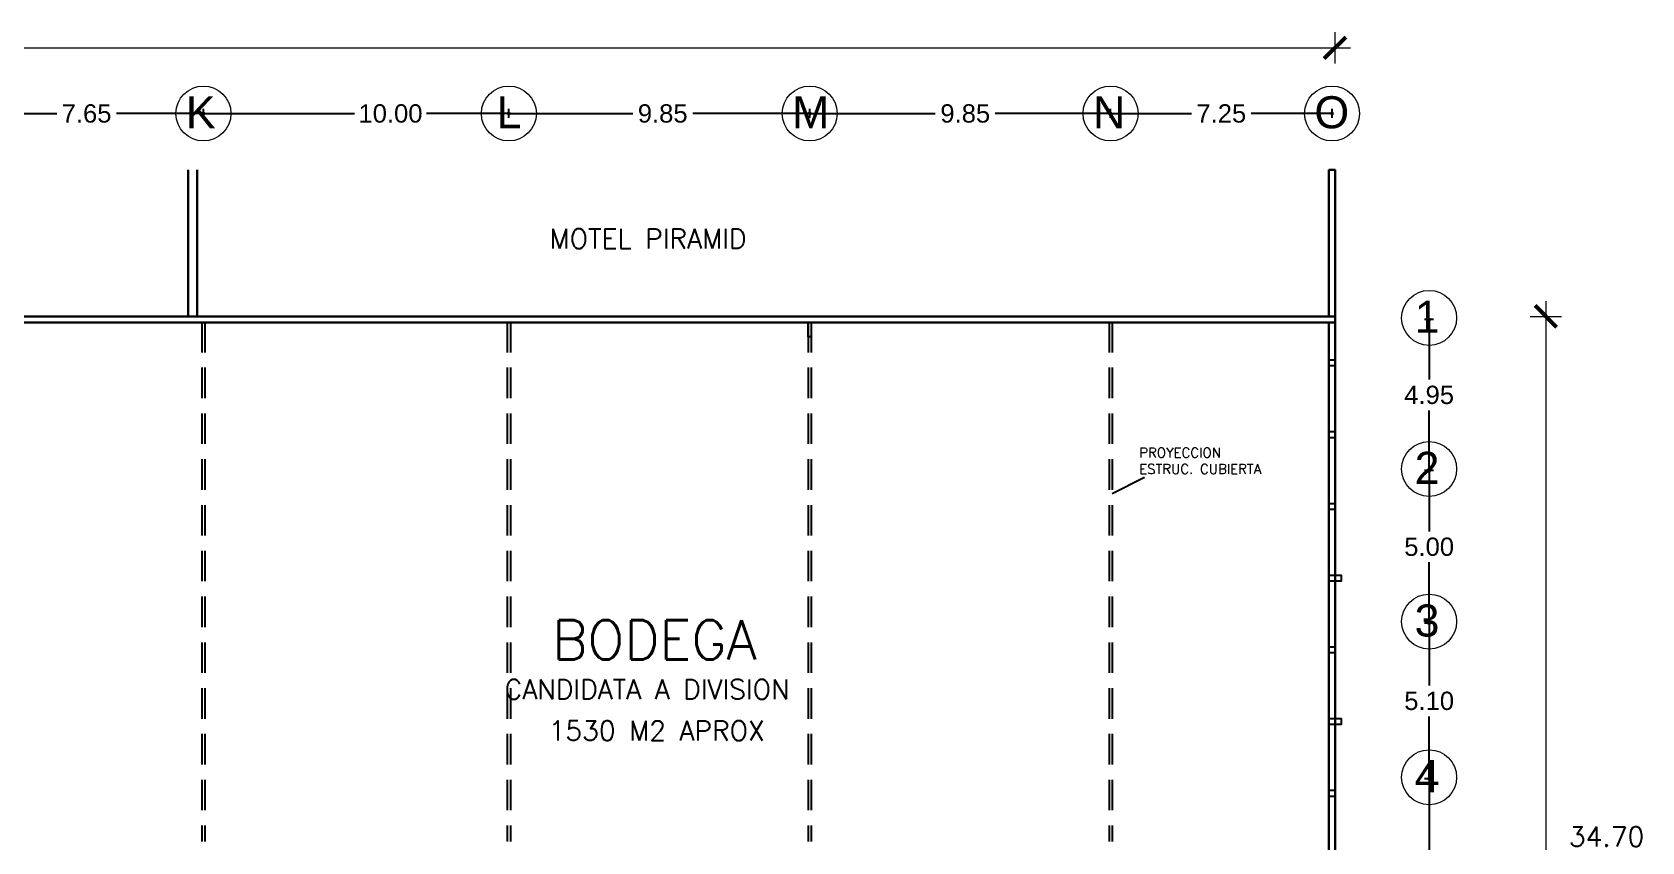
# Model space of a CAD drawing. Header units: millimetres. Extents: x 0 to 265, y 0 to 186.
# Drawn here: x 85.3 to 138, y 158.5 to 185 of the extents above; entities that cross this region are included whole.
import ezdxf

# ---------------------------------------------------------------- set-up
doc = ezdxf.new("R2010")
doc.units = ezdxf.units.MM
doc.linetypes.add('JIS_02_2.0', pattern=[3, 2, -1])
for name, color, linetype in [('ARMADO DE CASTILLOS', 1, 'Continuous'), ('Ejes y cotas', 251, 'Continuous'), ('MOVILIARIO COLCHAS', 251, 'Continuous'), ('MURO DIVISORIO', 51, 'Continuous'), ('PROYECCION ESTRUCTURA', 100, 'Continuous')]:
    doc.layers.add(name, color=color, linetype=linetype)
doc.layers.add('MURO DE CARGA', color=18, linetype='Continuous', lineweight=30)
doc.layers.add('Solapa', color=7, linetype='Continuous', lineweight=18)
doc.styles.add('Roman S', font='romans.shx')
doc.styles.get("Standard").update_dxf_attribs({"font": 'arial.ttf'})
doc.dimstyles.new('Copia(2) de ISO-25', dxfattribs={"dimtxt": 0.2, "dimasz": 0.1, "dimexe": 0.15, "dimexo": 0.15, "dimgap": 0.075, "dimtad": 2, "dimtih": 1, "dimtoh": 1, "dimzin": 1, "dimdsep": 46, "dimtxsty": 'Standard', "dimblk": 'ORIGIN2', "dimcen": 0.1, "dimazin": 0, "dimtfac": 1, "dimtix": 1, "dimtmove": 0, "dimatfit": 3, "dimfxl": 0.25, "dimarcsym": 0})

# ---------------------------------------------------------------- blocks, each defined once
blk = doc.blocks.new('_BoxFilled')
at = {"color": 0, "linetype": 'ByBlock', "lineweight": -2}
blk.add_line((-0.5, 0), (-1, 0), dxfattribs=at)
at = {"color": 0, "linetype": 'ByBlock', "lineweight": 0}
blk.add_solid([(-0.5, 0.5), (0.5, 0.5), (-0.5, -0.5), (0.5, -0.5)], dxfattribs=at)
blk = doc.blocks.new('*D84')
at = {"layer": 'DEFPOINTS', "color": 0, "transparency": 16777216}
for p in [(90.933, 182.312), (83.283, 181.467), (90.933, 181.467)]:
    blk.add_point(p, dxfattribs=at)
at = {"layer": 'Ejes y cotas', "color": 0, "lineweight": -2, "transparency": 16777216}
for p, q in [((83.283, 182.167), (83.283, 182.462)), ((90.933, 182.167), (90.933, 182.462)), ((83.383, 182.312), (86.129, 182.312)), ((90.833, 182.312), (88.087, 182.312))]:
    blk.add_line(p, q, dxfattribs=at)
at = {"layer": 'Ejes y cotas', "color": 0, "lineweight": -2, "transparency": 16777216, "xscale": 0.1, "yscale": 0.1, "zscale": 0.1, "rotation": 180}
blk.add_blockref('_BoxFilled', (83.283, 182.312), dxfattribs=at)
at = {"layer": 'Ejes y cotas', "color": 0, "lineweight": -2, "transparency": 16777216, "xscale": 0.1, "yscale": 0.1, "zscale": 0.1}
blk.add_blockref('_BoxFilled', (90.933, 182.312), dxfattribs=at)
at = {"layer": 'Ejes y cotas', "color": 0, "lineweight": 0, "transparency": 16777216, "insert": (87.108, 182.312), "char_height": 0.6, "attachment_point": 5}
blk.add_mtext('7.65', dxfattribs=at)
blk = doc.blocks.new('*D85')
at = {"layer": 'DEFPOINTS', "color": 0, "transparency": 16777216}
for p in [(100.933, 182.312), (90.933, 181.467), (100.933, 181.467)]:
    blk.add_point(p, dxfattribs=at)
at = {"layer": 'Ejes y cotas', "color": 0, "lineweight": -2, "transparency": 16777216}
for p, q in [((90.933, 182.167), (90.933, 182.462)), ((100.933, 182.167), (100.933, 182.462)), ((91.033, 182.312), (95.875, 182.312)), ((100.833, 182.312), (98.241, 182.312))]:
    blk.add_line(p, q, dxfattribs=at)
at = {"layer": 'Ejes y cotas', "color": 0, "lineweight": -2, "transparency": 16777216, "xscale": 0.1, "yscale": 0.1, "zscale": 0.1, "rotation": 180}
blk.add_blockref('_BoxFilled', (90.933, 182.312), dxfattribs=at)
at = {"layer": 'Ejes y cotas', "color": 0, "lineweight": -2, "transparency": 16777216, "xscale": 0.1, "yscale": 0.1, "zscale": 0.1}
blk.add_blockref('_BoxFilled', (100.933, 182.312), dxfattribs=at)
at = {"layer": 'Ejes y cotas', "color": 0, "lineweight": 0, "transparency": 16777216, "insert": (97.058, 182.312), "char_height": 0.6, "attachment_point": 5}
blk.add_mtext('10.00', dxfattribs=at)
blk = doc.blocks.new('*D86')
at = {"layer": 'DEFPOINTS', "color": 0, "transparency": 16777216}
for p in [(110.783, 182.312), (100.933, 181.467), (110.783, 181.467)]:
    blk.add_point(p, dxfattribs=at)
at = {"layer": 'Ejes y cotas', "color": 0, "lineweight": -2, "transparency": 16777216}
for p, q in [((100.933, 182.167), (100.933, 182.462)), ((110.783, 182.167), (110.783, 182.462)), ((101.033, 182.312), (104.989, 182.312)), ((110.683, 182.312), (106.952, 182.312))]:
    blk.add_line(p, q, dxfattribs=at)
at = {"layer": 'Ejes y cotas', "color": 0, "lineweight": -2, "transparency": 16777216, "xscale": 0.1, "yscale": 0.1, "zscale": 0.1, "rotation": 180}
blk.add_blockref('_BoxFilled', (100.933, 182.312), dxfattribs=at)
at = {"layer": 'Ejes y cotas', "color": 0, "lineweight": -2, "transparency": 16777216, "xscale": 0.1, "yscale": 0.1, "zscale": 0.1}
blk.add_blockref('_BoxFilled', (110.783, 182.312), dxfattribs=at)
at = {"layer": 'Ejes y cotas', "color": 0, "lineweight": 0, "transparency": 16777216, "insert": (105.97, 182.312), "char_height": 0.6, "attachment_point": 5}
blk.add_mtext('9.85', dxfattribs=at)
blk = doc.blocks.new('*D87')
at = {"layer": 'DEFPOINTS', "color": 0, "transparency": 16777216}
for p in [(120.633, 182.312), (110.783, 181.467), (120.633, 181.467)]:
    blk.add_point(p, dxfattribs=at)
at = {"layer": 'Ejes y cotas', "color": 0, "lineweight": -2, "transparency": 16777216}
for p, q in [((110.783, 182.167), (110.783, 182.462)), ((120.633, 182.167), (120.633, 182.462)), ((110.883, 182.312), (114.894, 182.312)), ((120.533, 182.312), (116.857, 182.312))]:
    blk.add_line(p, q, dxfattribs=at)
at = {"layer": 'Ejes y cotas', "color": 0, "lineweight": -2, "transparency": 16777216, "xscale": 0.1, "yscale": 0.1, "zscale": 0.1, "rotation": 180}
blk.add_blockref('_BoxFilled', (110.783, 182.312), dxfattribs=at)
at = {"layer": 'Ejes y cotas', "color": 0, "lineweight": -2, "transparency": 16777216, "xscale": 0.1, "yscale": 0.1, "zscale": 0.1}
blk.add_blockref('_BoxFilled', (120.633, 182.312), dxfattribs=at)
at = {"layer": 'Ejes y cotas', "color": 0, "lineweight": 0, "transparency": 16777216, "insert": (115.875, 182.312), "char_height": 0.6, "attachment_point": 5}
blk.add_mtext('9.85', dxfattribs=at)
blk = doc.blocks.new('*D88')
at = {"layer": 'DEFPOINTS', "color": 0, "transparency": 16777216}
for p in [(127.883, 182.312), (120.633, 181.467), (127.883, 181.467)]:
    blk.add_point(p, dxfattribs=at)
at = {"layer": 'Ejes y cotas', "color": 0, "lineweight": -2, "transparency": 16777216}
for p, q in [((120.633, 182.167), (120.633, 182.462)), ((127.883, 182.167), (127.883, 182.462)), ((120.733, 182.312), (123.279, 182.312)), ((127.783, 182.312), (125.237, 182.312))]:
    blk.add_line(p, q, dxfattribs=at)
at = {"layer": 'Ejes y cotas', "color": 0, "lineweight": -2, "transparency": 16777216, "xscale": 0.1, "yscale": 0.1, "zscale": 0.1, "rotation": 180}
blk.add_blockref('_BoxFilled', (120.633, 182.312), dxfattribs=at)
at = {"layer": 'Ejes y cotas', "color": 0, "lineweight": -2, "transparency": 16777216, "xscale": 0.1, "yscale": 0.1, "zscale": 0.1}
blk.add_blockref('_BoxFilled', (127.883, 182.312), dxfattribs=at)
at = {"layer": 'Ejes y cotas', "color": 0, "lineweight": 0, "transparency": 16777216, "insert": (124.258, 182.312), "char_height": 0.6, "attachment_point": 5}
blk.add_mtext('7.25', dxfattribs=at)
blk = doc.blocks.new('*D90')
at = {"layer": 'DEFPOINTS', "color": 0, "transparency": 16777216}
for p in [(131.908, 175.567), (131.062, 170.617), (131.908, 170.617)]:
    blk.add_point(p, dxfattribs=at)
at = {"layer": 'Ejes y cotas', "color": 0, "lineweight": -2, "transparency": 16777216}
for p, q in [((131.208, 175.567), (130.912, 175.567)), ((131.062, 175.467), (131.062, 173.598)), ((131.062, 170.717), (131.062, 172.585)), ((131.208, 170.617), (130.912, 170.617))]:
    blk.add_line(p, q, dxfattribs=at)
at = {"layer": 'Ejes y cotas', "color": 0, "lineweight": -2, "transparency": 16777216, "xscale": 0.1, "yscale": 0.1, "zscale": 0.1}
for p, rotation in [((131.062, 175.567), 90), ((131.062, 170.617), 270)]:
    blk.add_blockref('_BoxFilled', p, dxfattribs=dict(at, rotation=rotation))
at = {"layer": 'Ejes y cotas', "color": 0, "lineweight": 0, "transparency": 16777216, "insert": (131.062, 173.092), "char_height": 0.6, "width": 0.49322, "attachment_point": 5}
blk.add_mtext('4.95', dxfattribs=at)
blk = doc.blocks.new('*D91')
at = {"layer": 'DEFPOINTS', "color": 0, "transparency": 16777216}
for p in [(131.908, 170.617), (131.062, 165.617), (131.908, 165.617)]:
    blk.add_point(p, dxfattribs=at)
at = {"layer": 'Ejes y cotas', "color": 0, "lineweight": -2, "transparency": 16777216}
for p, q in [((131.208, 170.617), (130.912, 170.617)), ((131.062, 170.517), (131.062, 168.623)), ((131.062, 165.717), (131.062, 167.61)), ((131.208, 165.617), (130.912, 165.617))]:
    blk.add_line(p, q, dxfattribs=at)
at = {"layer": 'Ejes y cotas', "color": 0, "lineweight": -2, "transparency": 16777216, "xscale": 0.1, "yscale": 0.1, "zscale": 0.1}
for p, rotation in [((131.062, 170.617), 90), ((131.062, 165.617), 270)]:
    blk.add_blockref('_BoxFilled', p, dxfattribs=dict(at, rotation=rotation))
at = {"layer": 'Ejes y cotas', "color": 0, "lineweight": 0, "transparency": 16777216, "insert": (131.062, 168.117), "char_height": 0.6, "attachment_point": 5}
blk.add_mtext('5.00', dxfattribs=at)
blk = doc.blocks.new('*D92')
at = {"layer": 'DEFPOINTS', "color": 0, "transparency": 16777216}
for p in [(131.908, 165.617), (131.062, 160.517), (131.908, 160.517)]:
    blk.add_point(p, dxfattribs=at)
at = {"layer": 'Ejes y cotas', "color": 0, "lineweight": -2, "transparency": 16777216}
for p, q in [((131.208, 165.617), (130.912, 165.617)), ((131.062, 165.517), (131.062, 163.573)), ((131.062, 160.617), (131.062, 162.56)), ((131.208, 160.517), (130.912, 160.517))]:
    blk.add_line(p, q, dxfattribs=at)
at = {"layer": 'Ejes y cotas', "color": 0, "lineweight": -2, "transparency": 16777216, "xscale": 0.1, "yscale": 0.1, "zscale": 0.1}
for p, rotation in [((131.062, 165.617), 90), ((131.062, 160.517), 270)]:
    blk.add_blockref('_BoxFilled', p, dxfattribs=dict(at, rotation=rotation))
at = {"layer": 'Ejes y cotas', "color": 0, "lineweight": 0, "transparency": 16777216, "insert": (131.062, 163.067), "char_height": 0.6, "attachment_point": 5}
blk.add_mtext('5.10', dxfattribs=at)
blk = doc.blocks.new('*D93')
at = {"layer": 'DEFPOINTS', "color": 0, "transparency": 16777216}
for p in [(131.908, 160.517), (131.062, 141.042), (131.908, 141.042)]:
    blk.add_point(p, dxfattribs=at)
at = {"layer": 'Ejes y cotas', "color": 0, "lineweight": -2, "transparency": 16777216}
for p, q in [((131.208, 160.517), (130.912, 160.517)), ((131.062, 160.417), (131.062, 151.286)), ((131.062, 141.142), (131.062, 150.273)), ((131.208, 141.042), (130.912, 141.042))]:
    blk.add_line(p, q, dxfattribs=at)
at = {"layer": 'Ejes y cotas', "color": 0, "lineweight": -2, "transparency": 16777216, "xscale": 0.1, "yscale": 0.1, "zscale": 0.1}
for p, rotation in [((131.062, 160.517), 90), ((131.062, 141.042), 270)]:
    blk.add_blockref('_BoxFilled', p, dxfattribs=dict(at, rotation=rotation))
at = {"layer": 'Ejes y cotas', "color": 0, "lineweight": 0, "transparency": 16777216, "insert": (131.062, 150.779), "char_height": 0.6, "attachment_point": 5}
blk.add_mtext('19.48', dxfattribs=at)

msp = doc.modelspace()

# ---------------------------------------------------------------- linework, layer by layer
at = {"layer": 'ARMADO DE CASTILLOS'}
for points in [[(127.783, 174.242), (127.983, 174.242), (127.983, 174.042), (127.783, 174.042)], [(127.783, 171.892), (127.983, 171.892), (127.983, 171.692), (127.783, 171.692)], [(127.783, 169.542), (127.983, 169.542), (127.983, 169.342), (127.783, 169.342)], [(127.783, 167.192), (127.983, 167.192), (127.983, 166.992), (127.783, 166.992)], [(127.983, 167.192), (128.183, 167.192), (128.183, 166.992), (127.983, 166.992)], [(127.783, 164.842), (127.983, 164.842), (127.983, 164.642), (127.783, 164.642)], [(127.783, 162.492), (127.983, 162.492), (127.983, 162.292), (127.783, 162.292)], [(127.983, 162.492), (128.183, 162.492), (128.183, 162.292), (127.983, 162.292)], [(127.783, 160.142), (127.983, 160.142), (127.983, 159.942), (127.783, 159.942)]]:
    msp.add_lwpolyline(points, close=True, dxfattribs=at)
at = {"layer": 'Ejes y cotas', "lineweight": 0, "ltscale": 0.01}
for centre in [(90.933, 182.314), (100.933, 182.314), (110.783, 182.314), (120.633, 182.314), (127.883, 182.314), (131.062, 175.617), (131.062, 170.667), (131.062, 165.667), (131.062, 160.567)]:
    msp.add_circle(centre, 0.9, dxfattribs=at)
at = {"layer": 'MURO DE CARGA'}
for p, q in [((90.433, 180.467), (90.433, 175.667)), ((90.733, 180.467), (90.733, 175.667))]:
    msp.add_line(p, q, dxfattribs=at)
for points in [[(127.783, 180.467), (127.983, 180.467), (127.983, 175.667), (127.783, 175.667)], [(127.983, 175.467), (127.983, 140.942), (127.783, 140.942), (127.783, 175.467)]]:
    msp.add_lwpolyline(points, close=True, dxfattribs=at)
msp.add_lwpolyline([(52.383, 175.467), (28.108, 175.467), (28.108, 175.667), (127.983, 175.667), (127.983, 175.467), (52.583, 175.467)], dxfattribs=at)
at = {"layer": 'MURO DIVISORIO'}
msp.add_line((120.683, 169.869), (121.744, 170.399), dxfattribs=at)
msp.add_lwpolyline([(110.833, 175.467), (110.833, 174.992), (110.733, 174.992), (110.733, 175.467)], close=True, dxfattribs=at)
at = {"layer": 'PROYECCION ESTRUCTURA', "linetype": 'JIS_02_2.0', "ltscale": 0.5, "transparency": 33554559}
for p, q in [((90.883, 175.487), (90.883, 158.462)), ((90.983, 175.487), (90.983, 158.462)), ((100.883, 175.487), (100.883, 158.462)), ((100.983, 175.487), (100.983, 158.462)), ((110.733, 175.487), (110.733, 158.462)), ((110.833, 175.487), (110.833, 158.462)), ((120.583, 175.487), (120.583, 158.462)), ((120.683, 175.487), (120.683, 158.462))]:
    msp.add_line(p, q, dxfattribs=at)
at = {"layer": 'Solapa'}
for p, q in [((127.983, 183.955), (127.983, 184.979)), ((27.608, 184.467), (128.483, 184.467)), ((134.883, 176.167), (134.883, 140.442)), ((134.371, 175.667), (135.394, 175.667))]:
    msp.add_line(p, q, dxfattribs=at)
at = {"layer": 'Solapa', "lineweight": 50}
for p, q in [((127.629, 184.113), (128.336, 184.82)), ((134.529, 176.021), (135.236, 175.313))]:
    msp.add_line(p, q, dxfattribs=at)

# ---------------------------------------------------------------- texts
at = {"layer": 'Ejes y cotas', "lineweight": 0}
for s, p in [('K', (90.354, 181.829)), ('L', (100.529, 181.829)), ('M', (110.204, 181.829)), ('N', (120.054, 181.829)), ('O', (127.304, 181.829)), ('1', (130.585, 175.129)), ('2', (130.585, 170.179)), ('3', (130.585, 165.179)), ('4', (130.585, 160.079))]:
    msp.add_text(s, height=1.05, dxfattribs=at).set_placement(p)
at = {"layer": 'MOVILIARIO COLCHAS', "attachment_point": 1, "style": 'Roman S'}
for s, width, gutter_width, heights, insert, char_height in [('{\\C0;MOTEL PIRAMID}', 12.36534, 16, [2.209], (102.266, 178.532), 0.64), ('{\\C0;PROYECCION \\PESTRUC. CUBIERTA}', 6.18267, 8, [1.104], (121.571, 171.362), 0.32), ('{\\C0;BODEGA}', 24.73067, 32, [4.418], (102.354, 165.709), 1.28), ('{\\C0;CANDIDATA A DIVISION }', 12.36534, 16, [2.209], (100.794, 163.771), 0.64), ('{\\C0;1530 M2 APROX}', 12.36534, 16, [2.209], (102.235, 162.414), 0.64), ('{\\C0;34.70}', 12.36534, 16, [2.209], (135.638, 158.944), 0.64)]:
    msp.add_mtext_dynamic_manual_height_columns(s, width=width, gutter_width=gutter_width, heights=heights, dxfattribs=dict(at, insert=insert, char_height=char_height))

# ---------------------------------------------------------------- dimensions: what is measured, and where the dimension line sits
at = {"layer": 'Ejes y cotas', "lineweight": 0}
for base, p1, p2, picture, middle in [((90.933, 182.312), (83.283, 181.467), (90.933, 181.467), '*D84', (87.108, 182.312)), ((100.933, 182.312), (90.933, 181.467), (100.933, 181.467), '*D85', (97.058, 182.312)), ((110.783, 182.312), (100.933, 181.467), (110.783, 181.467), '*D86', (105.97, 182.312)), ((120.633, 182.312), (110.783, 181.467), (120.633, 181.467), '*D87', (115.875, 182.312)), ((127.883, 182.312), (120.633, 181.467), (127.883, 181.467), '*D88', (124.258, 182.312))]:
    dim = msp.add_linear_dim(base=base, p1=p1, p2=p2, dimstyle='Copia(2) de ISO-25', override={"dimtxt": 0.6, "dimexo": 0.7, "dimgap": 0.2, "dimtad": 0, "dimblk1": 'BoxFilled', "dimblk2": 'BoxFilled', "dimsah": 1}, dxfattribs=at)
    dim.commit()
    dim.dimension.update_dxf_attribs({"geometry": picture, "text_midpoint": middle, "dimtype": 160})
for base, p1, p2, override, picture, middle in [((131.062, 170.617), (131.908, 175.567), (131.908, 170.617), {"dimtxt": 0.6, "dimexe": 0.15, "dimexo": 0.7, "dimgap": 0.2, "dimtad": 1, "dimtih": 1, "dimblk1": 'BoxFilled', "dimblk2": 'BoxFilled', "dimsah": 1}, '*D90', (131.062, 173.092)), ((131.062, 165.617), (131.908, 170.617), (131.908, 165.617), {"dimtxt": 0.6, "dimexo": 0.7, "dimgap": 0.2, "dimtad": 1, "dimblk1": 'BoxFilled', "dimblk2": 'BoxFilled', "dimsah": 1}, '*D91', (131.062, 168.117)), ((131.062, 160.517), (131.908, 165.617), (131.908, 160.517), {"dimtxt": 0.6, "dimexo": 0.7, "dimgap": 0.2, "dimtad": 1, "dimblk1": 'BoxFilled', "dimblk2": 'BoxFilled', "dimsah": 1}, '*D92', (131.062, 163.067)), ((131.062433, 141.041814), (131.907765, 160.516815), (131.90776, 141.041814), {"dimtxt": 0.6, "dimexo": 0.7, "dimgap": 0.2, "dimtad": 1, "dimblk1": 'BoxFilled', "dimblk2": 'BoxFilled', "dimsah": 1}, '*D93', (131.062433, 150.779314))]:
    dim = msp.add_linear_dim(base=base, p1=p1, p2=p2, angle=270, dimstyle='Copia(2) de ISO-25', override=override, dxfattribs=at)
    dim.commit()
    dim.dimension.update_dxf_attribs({"geometry": picture, "text_midpoint": middle})

doc.saveas('drawing.dxf')
